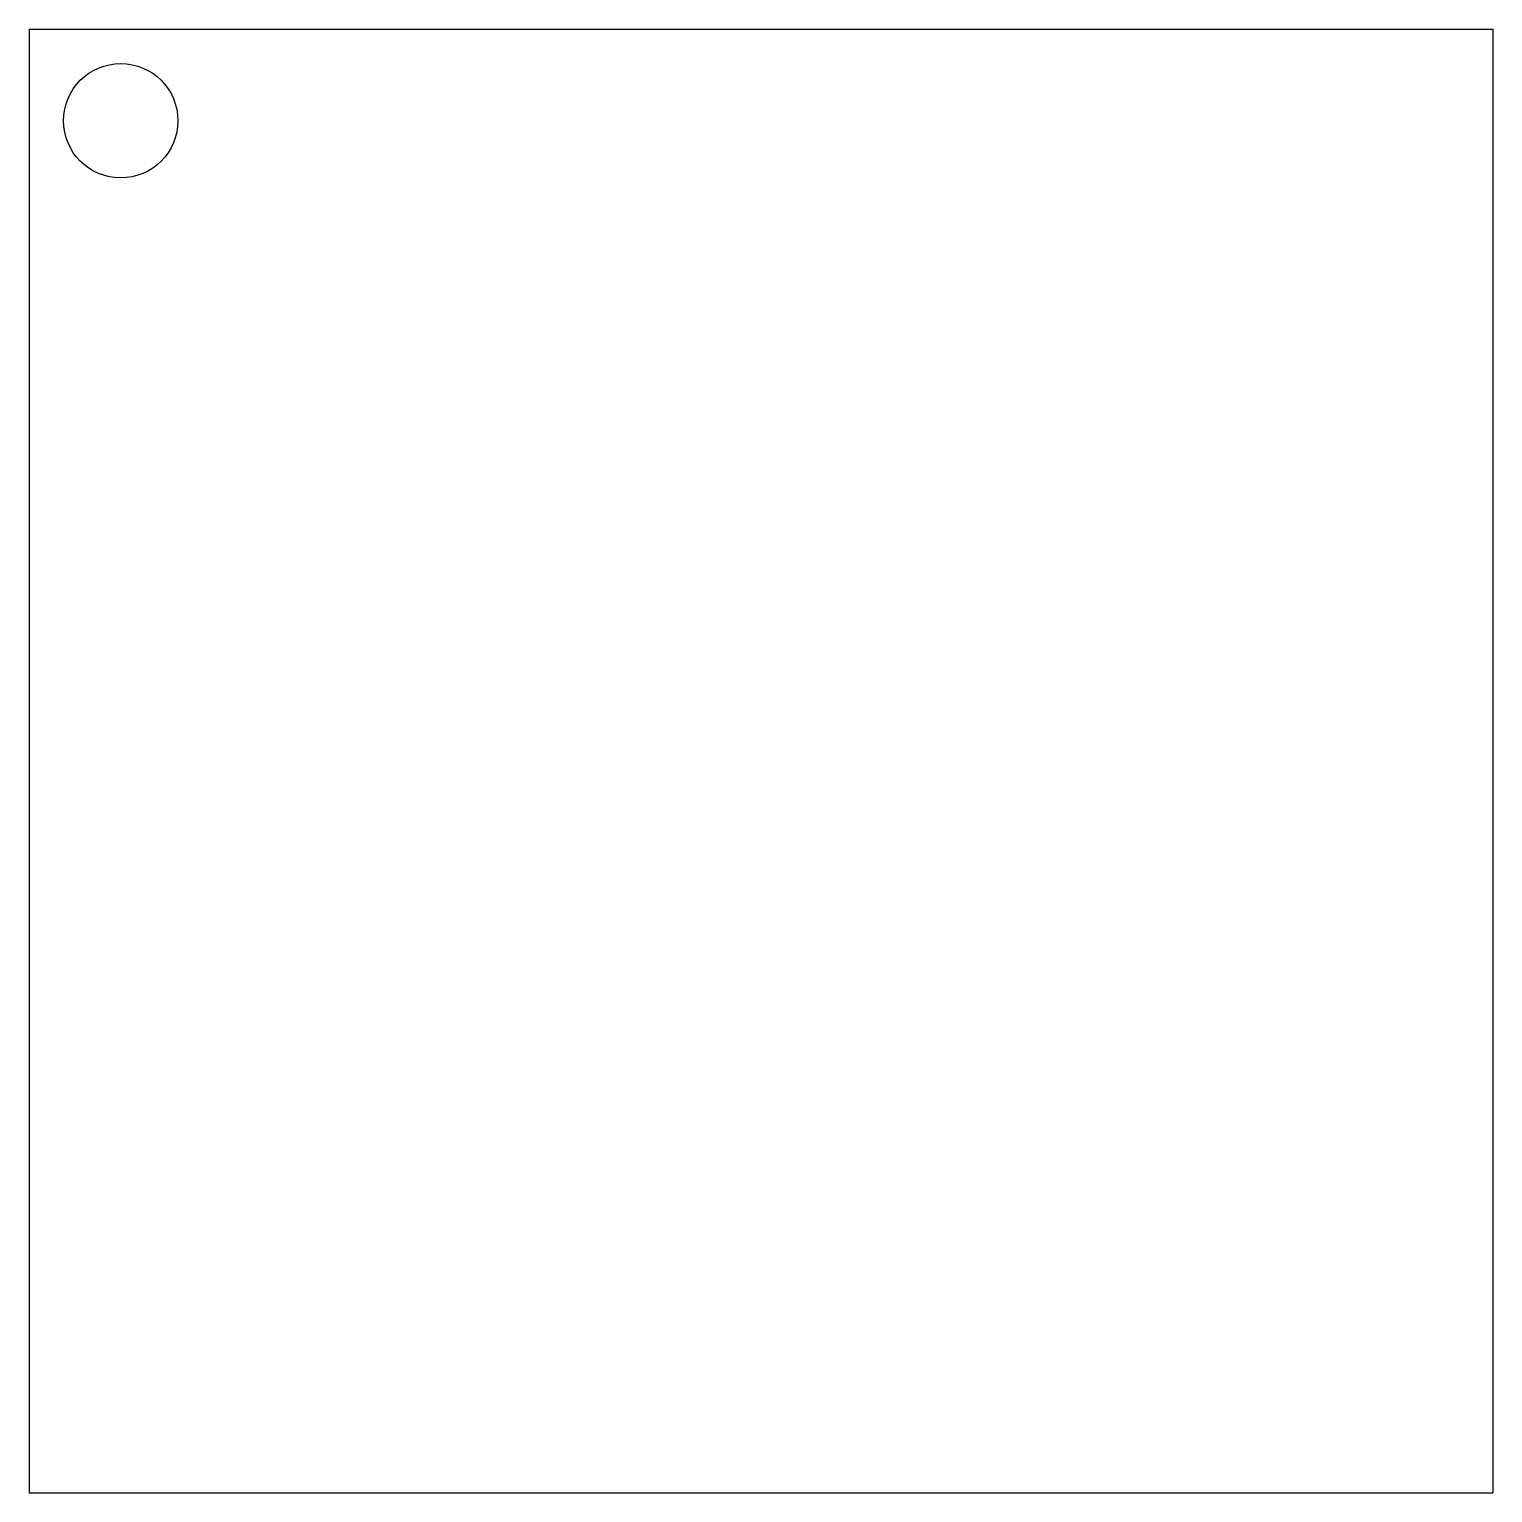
# Model space of a CAD drawing. Header units: millimetres. Extents: x 0 to 160, y -160 to 0.
import ezdxf

# ---------------------------------------------------------------- set-up
doc = ezdxf.new("R2010")
doc.units = ezdxf.units.MM

msp = doc.modelspace()

# ---------------------------------------------------------------- linework, layer by layer
at = {"color": 7, "linetype": 'Continuous', "lineweight": 25}
for p, q in [((0, 0), (0, -160)), ((0, 0), (160, 0)), ((160, 0), (160, -160)), ((0, -160), (160, -160))]:
    msp.add_line(p, q, dxfattribs=at)
msp.add_circle((10, -10), 6.25, dxfattribs=at)

doc.saveas('drawing.dxf')
